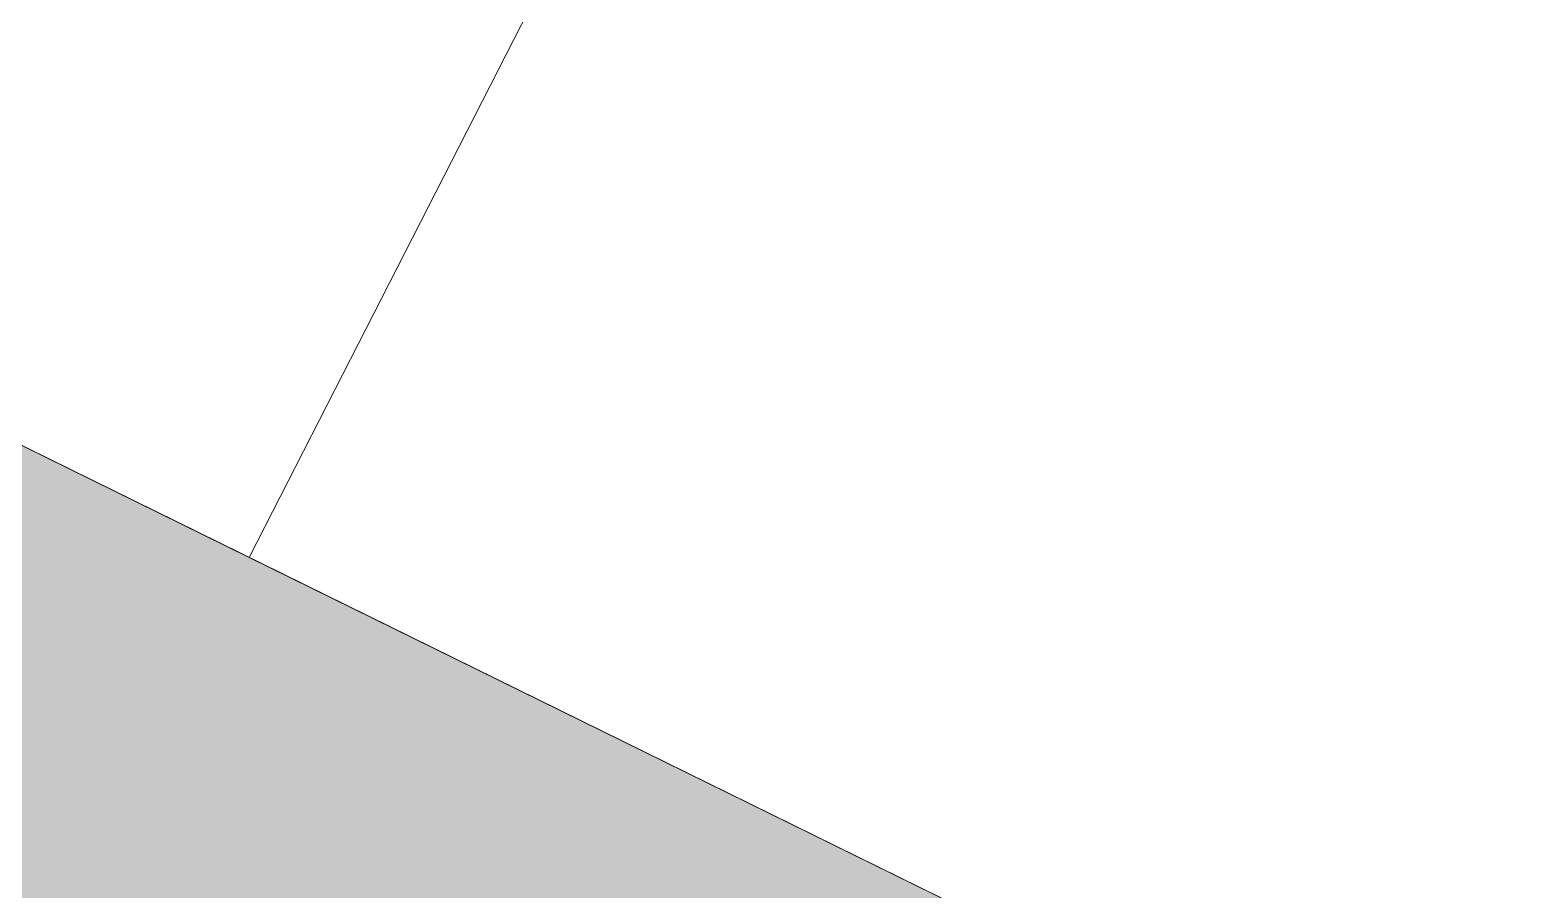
# Model space of a CAD drawing. Header units: metres. Extents: x 662613 to 666742, y 2728069 to 2732733.
# Drawn here: x 664275.8 to 664303.91, y 2730662.81 to 2730678.84 of the extents above; entities that cross this region are included whole.
import ezdxf

# ---------------------------------------------------------------- set-up
doc = ezdxf.new("R2010")
doc.units = ezdxf.units.M
doc.header["$MEASUREMENT"] = 0
doc.layers.add('Open area$0$INTENSIVE LANDSCAPING AND PLAZAS', color=7, linetype='Continuous', true_color=0xecf9e2)
doc.layers.add('Xref_DQ_MasterPlan_2024$0$DQ_PLOTS', color=252, linetype='Continuous', lineweight=15)

# ---------------------------------------------------------------- blocks, each defined once
blk = doc.blocks.new('Xref_DQ_MasterPlan_2024')
at = {"layer": 'Xref_DQ_MasterPlan_2024$0$DQ_PLOTS'}
blk.add_lwpolyline([(664316.163, 2730682.303), (664313.884, 2730677.859), (664311.013, 2730672.187), (664308.473, 2730667.147), (664305.704, 2730661.748), (664304.698, 2730659.772), (664303.499, 2730657.386), (664279.885, 2730669.009), (664310.643, 2730729.205)], dxfattribs=at)
for points in [[(664310.643, 2730729.205), (664279.885, 2730669.009), (664270.203, 2730673.774), (664272.785, 2730678.827), (664272.646, 2730678.899), (664298.581, 2730729.654), (664300.895, 2730734.183), (664310.643, 2730729.205)], [(664294.191, 2730639.07), (664291.291, 2730633.338), (664270.451, 2730643.987), (664258.185, 2730650.255), (664261.889, 2730657.504), (664270.203, 2730673.774), (664303.499, 2730657.386), (664302.458, 2730655.317), (664301.572, 2730653.606), (664299.975, 2730650.476), (664299.87, 2730650.269), (664298.304, 2730647.159), (664298.056, 2730646.675), (664296.594, 2730643.822), (664296.296, 2730643.241), (664295.141, 2730640.951), (664294.824, 2730640.321), (664294.784, 2730640.243), (664294.191, 2730639.07)]]:
    blk.add_lwpolyline(points, close=True, dxfattribs=at)
blk = doc.blocks.new('Open area')
at = {"layer": 'Open area$0$INTENSIVE LANDSCAPING AND PLAZAS'}
blk.add_hatch(color=256, dxfattribs=at).paths.add_polyline_path([(664294.191, 2730639.07), (664291.291, 2730633.338), (664270.451, 2730643.987), (664258.185, 2730650.255), (664261.889, 2730657.504), (664270.203, 2730673.774), (664303.499, 2730657.386), (664302.458, 2730655.317), (664301.572, 2730653.606), (664299.975, 2730650.476), (664299.87, 2730650.269), (664298.304, 2730647.159), (664298.056, 2730646.675), (664296.594, 2730643.822), (664296.296, 2730643.241), (664295.141, 2730640.951), (664294.824, 2730640.321), (664294.784, 2730640.243), (664294.191, 2730639.07)], flags=0)

msp = doc.modelspace()

# ---------------------------------------------------------------- block references
for name in ['Xref_DQ_MasterPlan_2024', 'Open area']:
    msp.add_blockref(name, (0, 0))

doc.saveas('drawing.dxf')
